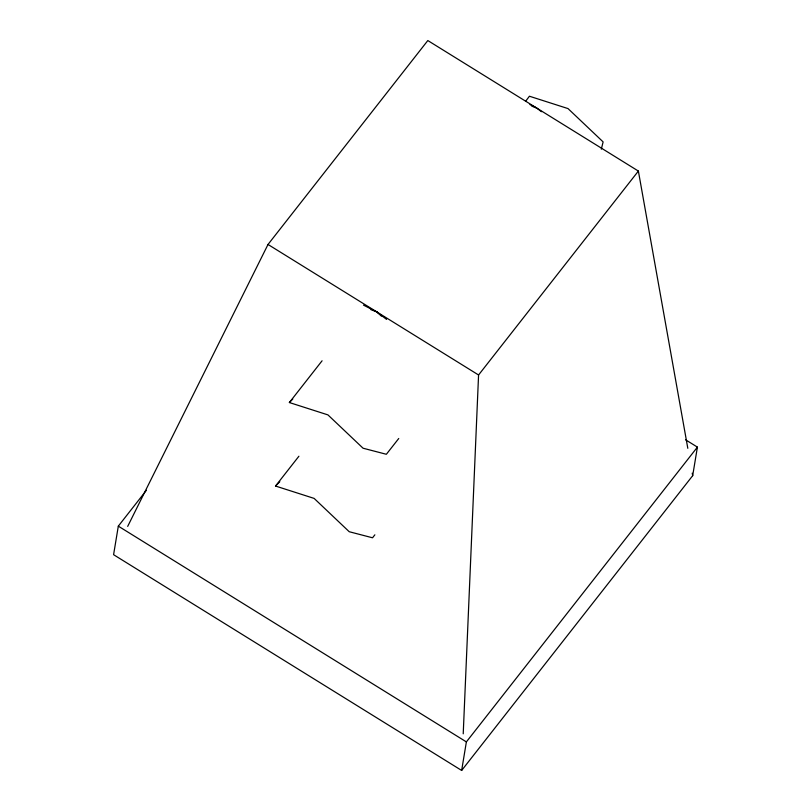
<?xml version="1.0" encoding="UTF-8"?>
<svg xmlns="http://www.w3.org/2000/svg" width="811" height="811" viewBox="0 0 811 811"><rect width="100%" height="100%" fill="white"/><g stroke="black" fill="none" stroke-linecap="round" stroke-linejoin="round"><path stroke-width="1.22" d="M463.223 733.813L478.571 374.986L638.379 171.07L427.823 40.55L268.015 244.466L127.682 526.39M146.416 490.29L118.315 526.146L113.591 554.694L461.652 770.45L692.685 475.672L697.409 447.114L685.589 439.795M461.652 770.45L466.376 741.903L697.409 447.114M601.316 149.194L603.12 141.895L568.014 108.583L529.431 96.225L525.64 101.223M398.748 438.487L386.36 454.282L363.054 448.209L327.938 414.897L289.365 402.54L322.079 360.794M374.864 534.824L372.543 537.794L349.227 531.722L314.121 498.4L275.537 486.042L298.904 456.228M289.365 402.54L292.771 399.063M275.537 486.042L279.805 481.704M531.854 106.16L536.558 107.954L541.474 111.715M370.87 309.63L376.74 311.86L386.583 319.402M529.928 104.568L536.558 107.954M363.48 305.108L376.74 311.86L381.383 316.118M268.015 244.466L478.571 374.986M118.315 526.146L466.376 741.903M638.379 171.07L687.809 448.311M692.239 473.178L692.685 475.672"/></g></svg>
